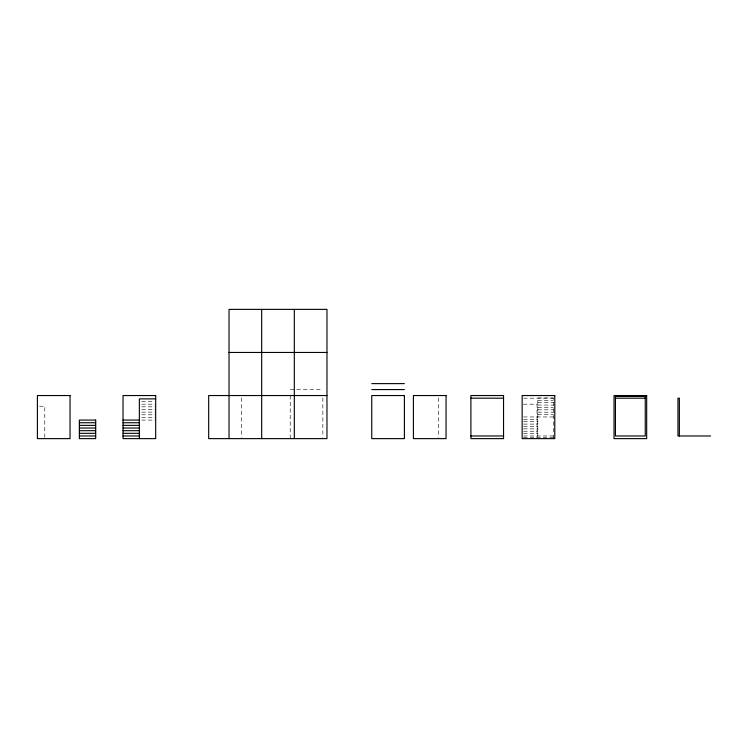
<?xml version="1.0" encoding="UTF-8"?>
<svg xmlns="http://www.w3.org/2000/svg" width="748" height="748" viewBox="0 0 748 748"><rect width="100%" height="100%" fill="white"/><g stroke="black" fill="none" stroke-linecap="round" stroke-linejoin="round"><path stroke-width="0.56" stroke-dasharray="3.74 2.81" d="M290.215 389.577L322.865 389.577M523.563 398.188L553.38 398.188M537.812 400.302L553.38 400.302M141.699 401.536L154.518 401.536M537.812 402.686L553.38 402.686M141.699 404.182L155.687 404.182M523.291 404.182L537.055 404.182L537.055 437.477M537.812 405.061L553.38 405.061M39.513 406.229L44.777 406.229L44.777 438.627M141.699 406.828L155.687 406.828M537.812 407.445L553.38 407.445M141.699 409.483L155.687 409.483M537.812 409.82L553.38 409.82M141.699 412.129L155.687 412.129M537.812 412.195L553.38 412.195M537.812 414.579L553.38 414.579M141.699 414.785L155.687 414.785M523.563 416.954L553.38 416.954M141.699 417.431L155.687 417.431M523.563 419.329L537.812 419.329M141.699 420.077L155.687 420.077M523.563 421.713L537.812 421.713M523.563 424.088L537.812 424.088M523.563 426.463L537.812 426.463M523.563 428.847L537.812 428.847M523.563 431.222L537.812 431.222M523.563 433.597L537.812 433.597M523.563 435.981L553.38 435.981M523.563 437.3L553.38 437.3M553.38 438.627L553.38 397.927L537.812 397.927L537.812 435.981M438.683 397.871L438.683 437.468M322.865 397.871L322.865 437.468M290.215 395.542L290.215 438.627M241.324 397.871L241.324 437.468"/><path stroke-width="1.12" d="M229.028 352.458L326.969 352.458M371.756 383.621L404.397 383.621M371.756 389.577L404.397 389.577M326.969 395.542L208.683 395.542L208.683 438.627L326.969 438.627L326.969 309.373L229.028 309.373L229.028 438.627M615.445 396.337L645.253 396.337M470.903 398.188L503.544 398.188M615.445 398.188L645.253 398.188M155.687 398.88L139.362 398.88L139.362 438.627M123.037 420.077L139.362 420.077M79.363 422.732L95.688 422.732M123.037 422.732L139.362 422.732M79.363 425.378L95.688 425.378M123.037 425.378L139.362 425.378M79.363 428.034L95.688 428.034M123.037 428.034L139.362 428.034M79.363 430.68L95.688 430.68M123.037 430.68L139.362 430.68M79.363 433.326L95.688 433.326M123.037 433.326L139.362 433.326M79.363 435.981L95.688 435.981M123.037 435.981L139.362 435.981M470.903 435.981L503.544 435.981M710.6 435.981L677.959 435.981L677.959 398.188L679.371 398.188L679.371 435.981M645.253 395.542L645.253 435.981L615.445 435.981L615.445 395.542M644.589 396.337L616.109 396.337M294.319 309.373L294.319 438.627M261.678 309.373L261.678 438.627M70.041 395.542L37.4 395.542L37.4 438.627L70.041 438.627L70.041 395.542M155.687 395.542L123.037 395.542L123.037 438.627L155.687 438.627L155.687 395.542M404.397 395.542L371.756 395.542L371.756 438.627L404.397 438.627L404.397 395.542M446.06 395.542L413.41 395.542L413.41 438.627L446.06 438.627L446.06 395.542M503.544 395.542L470.903 395.542L470.903 438.627L503.544 438.627L503.544 395.542M554.792 395.542L522.151 395.542L522.151 438.627L554.792 438.627L554.792 395.542M646.674 395.542L614.024 395.542L614.024 438.627L646.674 438.627L646.674 395.542M95.688 420.077L79.363 420.077L79.363 438.627L95.688 438.627L95.688 420.077"/></g></svg>
